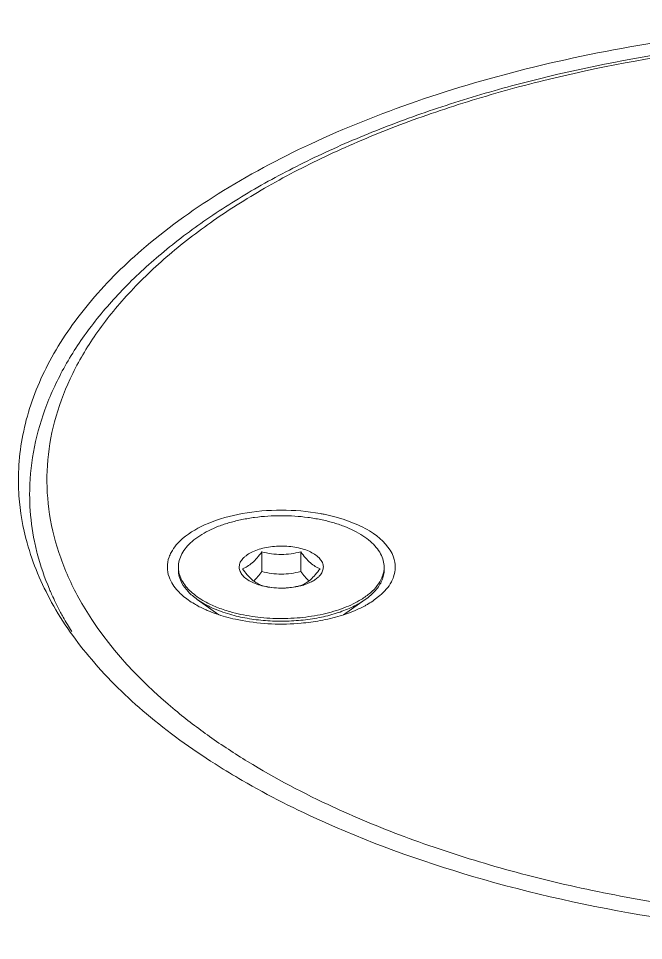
# Model space of a CAD drawing. Header units: millimetres. Extents: x 0 to 4009, y 0 to 2835.
# Drawn here: x 1931.5 to 1967.8, y 2443.8 to 2497.2 of the extents above; entities that cross this region are included whole.
import ezdxf

# ---------------------------------------------------------------- set-up
doc = ezdxf.new("R2010")
doc.units = ezdxf.units.MM
doc.layers.get('0').update_dxf_attribs({"lineweight": 13})

msp = doc.modelspace()

# ---------------------------------------------------------------- linework, layer by layer
for p, q in [((1945.643, 2466.292), (1945.643, 2465.157)), ((1947.893, 2466.292), (1947.893, 2465.157)), ((1943.157, 2462.648), (1941.903, 2463.535)), ((1950.379, 2462.648), (1951.634, 2463.535)), ((1952.484, 2463.76), (1952.155, 2463.506)), ((1949.796, 2451.502), (1949.858, 2451.474)), ((1949.273, 2450.625), (1949.345, 2450.593))]:
    msp.add_line(p, q)
for centre, radius, start, end in [((1942.308, 2465.411), 1.498, 180.0105, 185.9078), ((1951.231, 2465.41), 1.496, 354.0492, 359.996), ((1946.556, 2467.84), 3.627, 253.9012, 255.3331), ((1946.94, 2467.99), 3.782, 283.8414, 284.6791), ((1947.93, 2470.328), 15.85, 203.0466, 203.5214), ((1946.769, 2469.064), 4.872, 267.9886, 270.9745), ((1946.77, 2469.015), 4.822, 270.9701, 273.5151), ((1946.774, 2468.951), 4.758, 273.5146, 274.9839), ((1944.335, 2467.699), 5.131, 234.826, 239.5326), ((1949.191, 2467.718), 5.152, 300.4703, 305.1499), ((1945.644, 2470.329), 8.073, 247.2844, 250.808), ((1947.901, 2470.302), 8.045, 289.2014, 292.7385), ((1965.494, 2489.476), 42.038, 237.5408, 237.7236)]:
    msp.add_arc(centre, radius, start, end)
for points, knots in [([(2036.39, 2477.044), (2034.958, 2479.852), (2031.454, 2483.689), (2025.636, 2487.693), (2020.146, 2490.501), (2013.906, 2492.869), (2004.552, 2495.44), (1991.924, 2497.223), (1976.512, 2497.14), (1963.95, 2495.219), (1954.7, 2492.543), (1948.564, 2490.104), (1943.205, 2487.242), (1940.063, 2484.972), (1938.678, 2483.773)], [0, 0, 0, 0, 0.088881, 0.141375, 0.199264, 0.262136, 0.329285, 0.472453, 0.620055, 0.762514, 0.829074, 0.891229, 0.948342, 1, 1, 1, 1]), ([(1932.194, 2469.594), (1932.194, 2470.424), (1932.346, 2472.103), (1933.02, 2474.576), (1934.127, 2476.987), (1935.646, 2479.312), (1937.557, 2481.537), (1939.84, 2483.651), (1942.476, 2485.64), (1945.444, 2487.494), (1948.721, 2489.202), (1952.282, 2490.752), (1956.099, 2492.133), (1961.577, 2493.762), (1968.865, 2495.294), (1977.974, 2496.311), (1987.299, 2496.504), (1996.545, 2495.867), (2004.037, 2494.645), (2009.745, 2493.255), (2013.774, 2492.039), (2017.574, 2490.645), (2021.115, 2489.083), (2024.37, 2487.364), (2027.314, 2485.5), (2029.926, 2483.5), (2032.846, 2480.757), (2034.629, 2478.402), (2035.517, 2476.744)], [0, 0, 0, 0, 0.020646, 0.041676, 0.063474, 0.086348, 0.110553, 0.136267, 0.163599, 0.192589, 0.223223, 0.255438, 0.289128, 0.324158, 0.397531, 0.474028, 0.551881, 0.629235, 0.704266, 0.740391, 0.775328, 0.808915, 0.841018, 0.871534, 0.900403, 0.927615, 0.953214, 1, 1, 1, 1]), ([(2034.636, 2477.138), (2034.185, 2477.98), (2033.101, 2479.648), (2031.064, 2481.973), (2028.587, 2484.183), (2025.693, 2486.259), (2022.41, 2488.181), (2018.768, 2489.934), (2014.802, 2491.5), (2010.55, 2492.864), (2006.051, 2494.015), (1999.713, 2495.262), (1991.475, 2496.208), (1981.446, 2496.37), (1971.544, 2495.564), (1963.581, 2494.09), (1957.592, 2492.433), (1953.43, 2491), (1949.568, 2489.37), (1946.043, 2487.559), (1942.886, 2485.583), (1940.128, 2483.461), (1938.148, 2481.551), (1936.802, 2479.967), (1935.654, 2478.407), (1934.493, 2476.398), (1933.564, 2473.879), (1933.138, 2471.318), (1933.223, 2468.745), (1933.818, 2466.196), (1934.528, 2464.575), (1934.952, 2463.783)], [0, 0, 0, 0, 0.022934, 0.047544, 0.074031, 0.10249, 0.132931, 0.165291, 0.199452, 0.235247, 0.272476, 0.310905, 0.3903, 0.471244, 0.55141, 0.628527, 0.665302, 0.700574, 0.734151, 0.765882, 0.795666, 0.823463, 0.849311, 0.861546, 0.873352, 0.895795, 0.917016, 0.937486, 0.957762, 0.978422, 1, 1, 1, 1]), ([(1938.678, 2483.773), (1937.573, 2482.816), (1935.587, 2480.834), (1933.285, 2477.511), (1931.867, 2474.033), (1931.544, 2471.629), (1931.544, 2470.461)], [0, 0, 0, 0, 0.281941, 0.538353, 0.774678, 1, 1, 1, 1]), ([(1931.544, 2470.461), (1931.544, 2470.156), (1931.586, 2468.927), (1931.799, 2467.705), (1932.046, 2466.815)], [0, 0, 0, 0, 0.248118, 1, 1, 1, 1]), ([(1932.194, 2469.594), (1932.194, 2469.369), (1932.217, 2468.464), (1932.334, 2467.562), (1932.472, 2466.896)], [0, 0, 0, 0, 0.248943, 1, 1, 1, 1]), ([(1941.053, 2467.06), (1941.485, 2467.435), (1942.611, 2468.055), (1944.565, 2468.588), (1946.768, 2468.774), (1948.282, 2468.647), (1949.026, 2468.511)], [0, 0, 0, 0, 0.206306, 0.454834, 0.727416, 1, 1, 1, 1]), ([(1949.748, 2467.99), (1949.517, 2468.057), (1949.041, 2468.173), (1948.305, 2468.297), (1947.543, 2468.373), (1946.768, 2468.398), (1945.993, 2468.373), (1945.232, 2468.297), (1944.496, 2468.173), (1943.798, 2468.003), (1943.151, 2467.788), (1942.565, 2467.534), (1942.049, 2467.243), (1941.613, 2466.921), (1941.262, 2466.571), (1941.005, 2466.199), (1940.846, 2465.81), (1940.81, 2465.541), (1940.81, 2465.41)], [0, 0, 0, 0, 0.070402, 0.143616, 0.218736, 0.294834, 0.370931, 0.446055, 0.519262, 0.589668, 0.656485, 0.719057, 0.776906, 0.829795, 0.877802, 0.92142, 0.961647, 1, 1, 1, 1]), ([(1949.026, 2468.511), (1949.098, 2468.498), (1949.384, 2468.443), (1949.667, 2468.377), (1949.876, 2468.321)], [0, 0, 0, 0, 0.25414, 1, 1, 1, 1]), ([(1949.876, 2468.321), (1950.295, 2468.21), (1951.074, 2467.947), (1952.316, 2467.294), (1953.07, 2466.546), (1953.268, 2465.983)], [0, 0, 0, 0, 0.306727, 0.577589, 1, 1, 1, 1]), ([(1952.727, 2465.41), (1952.727, 2465.541), (1952.691, 2465.81), (1952.532, 2466.199), (1952.275, 2466.571), (1951.924, 2466.921), (1951.488, 2467.243), (1950.972, 2467.534), (1950.386, 2467.788), (1949.966, 2467.927), (1949.748, 2467.99)], [0, 0, 0, 0, 0.093469, 0.191504, 0.297803, 0.414799, 0.543694, 0.684666, 0.837174, 1, 1, 1, 1]), ([(1940.269, 2465.984), (1940.303, 2466.08), (1940.487, 2466.489), (1940.792, 2466.835), (1941.053, 2467.06)], [0, 0, 0, 0, 0.229745, 1, 1, 1, 1]), ([(1932.046, 2466.815), (1932.377, 2465.617), (1933.396, 2463.202), (1935.779, 2459.859), (1939.001, 2456.721), (1941.548, 2454.885), (1942.932, 2454.005)], [0, 0, 0, 0, 0.217169, 0.453161, 0.713257, 1, 1, 1, 1]), ([(1932.472, 2466.896), (1932.52, 2466.662), (1932.74, 2465.717), (1933.059, 2464.796), (1933.345, 2464.123)], [0, 0, 0, 0, 0.246089, 1, 1, 1, 1]), ([(1947.986, 2466.465), (1947.843, 2466.506), (1947.545, 2466.573), (1947.084, 2466.626), (1946.61, 2466.633), (1946.143, 2466.595), (1945.699, 2466.513), (1945.295, 2466.39), (1944.946, 2466.23), (1944.745, 2466.093), (1944.659, 2466.019)], [0, 0, 0, 0, 0.128611, 0.263628, 0.401279, 0.537607, 0.668749, 0.791211, 0.902193, 1, 1, 1, 1]), ([(1948.878, 2464.801), (1948.916, 2464.835), (1948.987, 2464.903), (1949.076, 2465.014), (1949.143, 2465.13), (1949.187, 2465.249), (1949.207, 2465.37), (1949.203, 2465.491), (1949.175, 2465.612), (1949.123, 2465.73), (1949.049, 2465.844), (1948.916, 2465.996), (1948.693, 2466.169), (1948.365, 2466.34), (1948.118, 2466.427), (1947.986, 2466.465)], [0, 0, 0, 0, 0.062761, 0.121167, 0.1757, 0.227248, 0.276977, 0.32624, 0.376438, 0.428866, 0.484593, 0.544387, 0.677689, 0.830135, 1, 1, 1, 1]), ([(1940.269, 2464.837), (1940.204, 2465.02), (1940.133, 2465.411), (1940.204, 2465.801), (1940.269, 2465.984)], [0, 0, 0, 0, 0.499811, 1, 1, 1, 1]), ([(1944.659, 2466.019), (1944.621, 2465.986), (1944.55, 2465.918), (1944.461, 2465.806), (1944.394, 2465.691), (1944.35, 2465.572), (1944.33, 2465.451), (1944.334, 2465.329), (1944.362, 2465.209), (1944.414, 2465.091), (1944.488, 2464.977), (1944.621, 2464.825), (1944.844, 2464.651), (1945.172, 2464.481), (1945.419, 2464.394), (1945.551, 2464.356)], [0, 0, 0, 0, 0.062761, 0.121167, 0.1757, 0.227248, 0.276977, 0.32624, 0.376438, 0.428866, 0.484593, 0.544387, 0.677689, 0.830135, 1, 1, 1, 1]), ([(1945.081, 2465.654), (1945.183, 2465.742), (1945.381, 2465.947), (1945.555, 2466.171), (1945.643, 2466.292)], [0, 0, 0, 0, 0.47416, 1, 1, 1, 1]), ([(1947.893, 2466.292), (1947.71, 2466.246), (1947.338, 2466.17), (1946.768, 2466.127), (1946.199, 2466.17), (1945.827, 2466.246), (1945.643, 2466.292)], [0, 0, 0, 0, 0.249369, 0.5, 0.750631, 1, 1, 1, 1]), ([(1949.018, 2465.317), (1948.922, 2465.353), (1948.722, 2465.446), (1948.435, 2465.658), (1948.156, 2465.947), (1947.982, 2466.171), (1947.893, 2466.292)], [0, 0, 0, 0, 0.203593, 0.435936, 0.703391, 1, 1, 1, 1]), ([(1953.268, 2465.983), (1953.333, 2465.8), (1953.404, 2465.41), (1953.333, 2465.02), (1953.268, 2464.837)], [0, 0, 0, 0, 0.499811, 1, 1, 1, 1]), ([(1944.518, 2465.317), (1944.615, 2465.353), (1944.815, 2465.446), (1944.993, 2465.577), (1945.081, 2465.654)], [0, 0, 0, 0, 0.467037, 1, 1, 1, 1]), ([(1941.053, 2463.76), (1940.96, 2463.841), (1940.637, 2464.148), (1940.376, 2464.532), (1940.269, 2464.837)], [0, 0, 0, 0, 0.27505, 1, 1, 1, 1]), ([(1941.013, 2464.483), (1940.948, 2464.604), (1940.846, 2464.855), (1940.81, 2465.124), (1940.81, 2465.255)], [0, 0, 0, 0, 0.511935, 1, 1, 1, 1]), ([(1940.818, 2465.256), (1940.829, 2465.151), (1940.874, 2464.937), (1940.961, 2464.736), (1941.013, 2464.638)], [0, 0, 0, 0, 0.48875, 1, 1, 1, 1]), ([(1944.518, 2465.317), (1944.607, 2465.197), (1944.781, 2464.973), (1945.06, 2464.683), (1945.347, 2464.472), (1945.547, 2464.378), (1945.643, 2464.343)], [0, 0, 0, 0, 0.296609, 0.564064, 0.796406, 1, 1, 1, 1]), ([(1945.174, 2464.604), (1945.258, 2464.684), (1945.421, 2464.863), (1945.569, 2465.055), (1945.643, 2465.157)], [0, 0, 0, 0, 0.480006, 1, 1, 1, 1]), ([(1945.643, 2465.157), (1945.827, 2465.111), (1946.199, 2465.034), (1946.768, 2464.992), (1947.338, 2465.034), (1947.71, 2465.111), (1947.893, 2465.157)], [0, 0, 0, 0, 0.249369, 0.5, 0.750631, 1, 1, 1, 1]), ([(1947.893, 2465.157), (1947.968, 2465.055), (1948.116, 2464.863), (1948.279, 2464.684), (1948.363, 2464.604)], [0, 0, 0, 0, 0.520021, 1, 1, 1, 1]), ([(1949.018, 2465.317), (1948.93, 2465.197), (1948.756, 2464.973), (1948.558, 2464.768), (1948.456, 2464.68)], [0, 0, 0, 0, 0.52584, 1, 1, 1, 1]), ([(1952.331, 2464.343), (1952.437, 2464.481), (1952.572, 2464.702), (1952.681, 2465.018), (1952.711, 2465.177), (1952.719, 2465.255)], [0, 0, 0, 0, 0.520142, 0.763527, 1, 1, 1, 1]), ([(1953.268, 2464.837), (1953.234, 2464.74), (1953.05, 2464.331), (1952.744, 2463.986), (1952.484, 2463.76)], [0, 0, 0, 0, 0.229745, 1, 1, 1, 1]), ([(1952.727, 2465.255), (1952.727, 2465.151), (1952.704, 2464.938), (1952.639, 2464.734), (1952.597, 2464.635)], [0, 0, 0, 0, 0.492161, 1, 1, 1, 1]), ([(1941.013, 2464.638), (1941.145, 2464.394), (1941.432, 2464.053), (1941.908, 2463.675), (1942.19, 2463.5), (1942.34, 2463.417)], [0, 0, 0, 0, 0.45623, 0.716827, 1, 1, 1, 1]), ([(1941.903, 2463.535), (1941.805, 2463.604), (1941.621, 2463.747), (1941.303, 2464.047), (1941.11, 2464.304), (1941.013, 2464.483)], [0, 0, 0, 0, 0.27524, 0.533045, 1, 1, 1, 1]), ([(1945.638, 2464.332), (1945.791, 2464.291), (1946.109, 2464.229), (1946.432, 2464.201), (1946.598, 2464.195)], [0, 0, 0, 0, 0.489329, 1, 1, 1, 1]), ([(1945.643, 2464.343), (1945.827, 2464.297), (1946.199, 2464.221), (1946.768, 2464.178), (1947.338, 2464.221), (1947.71, 2464.297), (1947.893, 2464.343)], [0, 0, 0, 0, 0.249369, 0.5, 0.750631, 1, 1, 1, 1]), ([(1947.187, 2464.211), (1947.244, 2464.216), (1947.465, 2464.239), (1947.685, 2464.278), (1947.845, 2464.318)], [0, 0, 0, 0, 0.256008, 1, 1, 1, 1]), ([(1948.456, 2464.68), (1948.368, 2464.603), (1948.19, 2464.472), (1947.99, 2464.378), (1947.893, 2464.343)], [0, 0, 0, 0, 0.532969, 1, 1, 1, 1]), ([(1947.899, 2464.332), (1947.997, 2464.357), (1948.186, 2464.415), (1948.45, 2464.524), (1948.682, 2464.65), (1948.818, 2464.749), (1948.878, 2464.801)], [0, 0, 0, 0, 0.279516, 0.540776, 0.781432, 1, 1, 1, 1]), ([(1951.398, 2463.535), (1951.584, 2463.65), (1951.922, 2463.891), (1952.213, 2464.189), (1952.331, 2464.343)], [0, 0, 0, 0, 0.529004, 1, 1, 1, 1]), ([(1952.597, 2464.635), (1952.553, 2464.534), (1952.444, 2464.332), (1952.227, 2464.048), (1951.955, 2463.778), (1951.746, 2463.614), (1951.634, 2463.535)], [0, 0, 0, 0, 0.223626, 0.463201, 0.721485, 1, 1, 1, 1]), ([(1933.397, 2464.002), (1933.441, 2463.9), (1933.625, 2463.489), (1933.826, 2463.086), (1933.986, 2462.788)], [0, 0, 0, 0, 0.247447, 1, 1, 1, 1]), ([(1934.952, 2463.783), (1936.331, 2461.21), (1938.958, 2458.349), (1942.636, 2455.547), (1945.642, 2453.574), (1948.089, 2452.29), (1949.796, 2451.502)], [0, 0, 0, 0, 0.448419, 0.576605, 0.711344, 1, 1, 1, 1]), ([(1942.526, 2462.882), (1942.455, 2462.912), (1942.185, 2463.03), (1941.922, 2463.166), (1941.734, 2463.277)], [0, 0, 0, 0, 0.259491, 1, 1, 1, 1]), ([(1943.789, 2462.675), (1943.608, 2462.727), (1943.257, 2462.841), (1942.76, 2463.043), (1942.308, 2463.271), (1942.032, 2463.444), (1941.903, 2463.535)], [0, 0, 0, 0, 0.272061, 0.530387, 0.773325, 1, 1, 1, 1]), ([(1942.34, 2463.417), (1942.559, 2463.295), (1943.033, 2463.074), (1943.528, 2462.906), (1943.789, 2462.83)], [0, 0, 0, 0, 0.479531, 1, 1, 1, 1]), ([(1951.634, 2463.535), (1951.408, 2463.375), (1950.898, 2463.084), (1950.042, 2462.746), (1949.077, 2462.49), (1948.036, 2462.327), (1946.952, 2462.26), (1945.862, 2462.293), (1944.802, 2462.425), (1944.118, 2462.58), (1943.789, 2462.675)], [0, 0, 0, 0, 0.10215, 0.216038, 0.339759, 0.470638, 0.605509, 0.740965, 0.873547, 1, 1, 1, 1]), ([(1949.192, 2462.689), (1949.401, 2462.735), (1949.807, 2462.84), (1950.387, 2463.035), (1950.918, 2463.263), (1951.246, 2463.441), (1951.398, 2463.535)], [0, 0, 0, 0, 0.271073, 0.529371, 0.772859, 1, 1, 1, 1]), ([(1951.803, 2463.277), (1951.742, 2463.241), (1951.485, 2463.096), (1951.218, 2462.969), (1951.011, 2462.882)], [0, 0, 0, 0, 0.240482, 1, 1, 1, 1]), ([(1933.986, 2462.788), (1934.036, 2462.695), (1934.241, 2462.321), (1934.459, 2461.955), (1934.63, 2461.684)], [0, 0, 0, 0, 0.247354, 1, 1, 1, 1]), ([(1944.511, 2462.309), (1944.378, 2462.334), (1943.864, 2462.437), (1943.357, 2462.577), (1942.99, 2462.705)], [0, 0, 0, 0, 0.258636, 1, 1, 1, 1]), ([(1943.789, 2462.83), (1944.211, 2462.709), (1945.095, 2462.523), (1946.46, 2462.408), (1947.842, 2462.452), (1948.752, 2462.591), (1949.192, 2462.689)], [0, 0, 0, 0, 0.241353, 0.495388, 0.751794, 1, 1, 1, 1]), ([(1950.547, 2462.705), (1950.428, 2462.663), (1949.929, 2462.501), (1949.418, 2462.381), (1949.026, 2462.309)], [0, 0, 0, 0, 0.240931, 1, 1, 1, 1]), ([(1949.026, 2462.309), (1948.658, 2462.242), (1947.161, 2462.045), (1945.628, 2462.106), (1944.511, 2462.309)], [0, 0, 0, 0, 0.24761, 1, 1, 1, 1]), ([(1943.045, 2453.933), (1943.523, 2453.632), (1945.536, 2452.416), (1947.642, 2451.355), (1949.273, 2450.625)], [0, 0, 0, 0, 0.240056, 1, 1, 1, 1]), ([(1949.858, 2451.474), (1951.269, 2450.824), (1954.226, 2449.613), (1958.89, 2448.089), (1963.855, 2446.825), (1969.063, 2445.836), (1974.455, 2445.132), (1981.819, 2444.586), (1987.398, 2444.626), (1991.109, 2444.854)], [0, 0, 0, 0, 0.110553, 0.227092, 0.348823, 0.474822, 0.604065, 0.735456, 1, 1, 1, 1]), ([(1949.345, 2450.593), (1952.308, 2449.271), (1958.724, 2447.02), (1968.99, 2444.83), (1979.947, 2443.749), (1987.424, 2443.801), (1991.176, 2444.028)], [0, 0, 0, 0, 0.227942, 0.475755, 0.735956, 1, 1, 1, 1])]:
    msp.add_open_spline(points, degree=3, knots=knots)
msp.add_open_spline([(1941.38, 2463.505), (1941.267, 2463.585), (1941.157, 2463.67), (1941.053, 2463.76)], degree=3)

doc.saveas('drawing.dxf')
